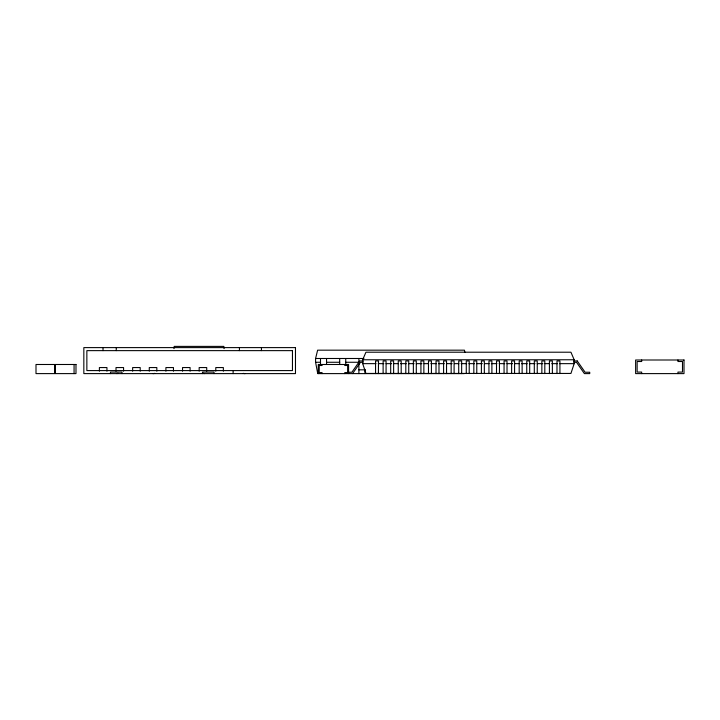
<?xml version="1.0" encoding="UTF-8"?>
<svg xmlns="http://www.w3.org/2000/svg" width="720" height="720" viewBox="0 0 720 720"><rect width="100%" height="100%" fill="white"/><g stroke="black" fill="none" stroke-linecap="round" stroke-linejoin="round"><path stroke-width="1.08" d="M173.979 348.615L174.195 346.392L223.857 346.392L224.082 348.615M464.301 373.608L317.736 373.608L315.585 362.268L315.585 358.488L317.628 350.172L464.418 350.172L464.931 352.251M574.173 363.645L570.942 373.437L365.931 373.437L362.7 363.645L362.7 359.766L365.931 352.215L570.942 352.215L574.173 359.766L574.173 363.645L559.62 363.645M352.584 373.608L360.441 362.313L363.015 362.313L363.015 360.954L359.73 360.954L351.873 372.249L348.165 372.249M315.585 358.488L363.933 358.488M362.7 359.766L574.173 359.766M315.585 362.268L320.499 362.268M326.547 362.268L339.696 362.268M345.744 362.268L359.118 362.268M362.7 363.645L376.011 363.645M378.252 363.645L383.85 363.645M386.082 363.645L391.68 363.645M393.921 363.645L398.403 363.645M400.644 363.645L406.242 363.645M408.474 363.645L414.072 363.645M416.313 363.645L421.911 363.645M424.152 363.645L428.634 363.645M430.866 363.645L436.464 363.645M438.705 363.645L444.303 363.645M446.544 363.645L452.142 363.645M454.383 363.645L458.856 363.645M461.097 363.645L466.695 363.645M468.936 363.645L474.534 363.645M476.775 363.645L482.373 363.645M484.614 363.645L489.087 363.645M491.328 363.645L496.926 363.645M499.167 363.645L504.765 363.645M507.006 363.645L512.604 363.645M514.836 363.645L519.318 363.645M521.559 363.645L527.157 363.645M529.398 363.645L534.987 363.645M537.228 363.645L542.826 363.645M545.067 363.645L549.549 363.645M551.781 363.645L557.379 363.645M358.893 369.828L364.941 369.828M677.952 360L677.952 361.512L682.488 361.512L682.488 372.096L677.952 372.096L677.952 373.608M641.673 360L641.673 361.512L637.137 361.512L637.137 372.096L641.673 372.096L641.673 373.608M559.926 373.608L559.926 360.954L556.974 360.954L556.974 373.608M552.366 373.608L552.366 360.954L549.414 360.954L549.414 373.608M544.806 373.608L544.806 360.954L541.854 360.954L541.854 373.608M537.246 373.608L537.246 360.954L534.303 360.954L534.303 373.608M529.686 373.608L529.686 360.954L526.743 360.954L526.743 373.608M522.126 373.608L522.126 360.954L519.183 360.954L519.183 373.608M514.575 373.608L514.575 360.954L511.623 360.954L511.623 373.608M507.015 373.608L507.015 360.954L504.063 360.954L504.063 373.608M499.455 373.608L499.455 360.954L496.503 360.954L496.503 373.608M491.895 373.608L491.895 360.954L488.943 360.954L488.943 373.608M484.335 373.608L484.335 360.954L481.392 360.954L481.392 373.608M476.775 373.608L476.775 360.954L473.832 360.954L473.832 373.608M469.215 373.608L469.215 360.954L466.272 360.954L466.272 373.608M461.655 373.608L461.655 360.954L458.712 360.954L458.712 373.608M454.104 373.608L454.104 360.954L451.152 360.954L451.152 373.608M446.544 373.608L446.544 360.954L443.592 360.954L443.592 373.608M438.984 373.608L438.984 360.954L436.032 360.954L435.996 373.608M431.424 373.608L431.424 360.954L428.472 360.954L428.472 373.608M423.864 373.608L423.864 360.954L420.921 360.954L420.921 373.608M416.304 373.608L416.304 360.954L413.361 360.954L413.361 373.608M408.744 373.608L408.744 360.954L405.801 360.954L405.801 373.608M401.193 373.608L401.193 360.954L398.241 360.954L398.241 373.608M393.633 373.608L393.633 360.954L390.681 360.954L390.681 373.608M386.073 373.608L386.073 360.954L383.121 360.954L383.121 373.608M378.396 373.608L378.513 360.954L375.561 360.954L375.561 373.608M364.941 369.333L364.941 373.608M358.893 358.488L358.893 373.608M348.57 373.608L348.57 364.491L318.276 364.491L318.276 373.608M345.744 358.488L345.744 364.32M344.781 364.491L344.781 365.499L347.625 365.499L347.625 372.591L344.781 372.591L344.781 373.608M339.696 358.488L339.696 364.32M326.547 358.488L326.547 364.32M322.065 364.491L322.065 365.499L319.221 365.499L319.221 372.591L322.065 372.591L322.065 373.608M320.499 358.488L320.499 364.32M261.45 347.607L261.45 350.631M239.436 347.607L239.436 350.631M233.118 370.584L233.118 373.608M223.353 371.187L223.353 367.56L215.793 367.56L215.793 371.187M214.029 373.608L214.029 372.096L202.491 372.096L202.491 373.608M206.721 371.187L206.721 367.56L199.161 367.56L199.161 371.187M190.089 371.187L190.089 367.56L182.529 367.56L182.529 371.187M173.457 371.187L173.457 367.56L165.906 367.56L165.906 371.187M156.834 371.187L156.834 367.56L149.274 367.56L149.274 371.187M140.202 371.187L140.202 367.56L132.642 367.56L132.642 371.187M123.57 371.187L123.57 367.56L116.01 367.56L116.01 371.187M122.013 373.608L122.013 372.096L110.475 372.096L110.475 373.608M116.244 347.607L116.244 350.631M106.947 371.187L106.947 367.56L99.387 367.56L99.387 371.187M103.014 347.607L103.014 350.631M74.07 364.491L74.07 373.608M204.471 373.608A6.552 6.552 0 0 1 203.166 373.257M118.089 373.257A6.552 6.552 0 0 1 116.784 373.608M154.719 373.356A6.255 6.255 0 0 1 152.955 373.608M245.097 373.608A6.255 6.255 0 0 1 243.342 373.356M295.479 347.607L83.835 347.607L83.835 373.608L295.479 373.608L295.479 347.607M292.455 350.631L86.859 350.631L86.859 370.584L292.455 370.584L292.455 350.631M684 360L635.625 360L635.625 373.608L684 373.608L684 360M577.233 360.954L573.957 360.954L573.957 362.313L576.522 362.313L584.388 373.608L589.734 373.608L589.734 372.249L585.099 372.249L577.233 360.954M54.864 364.491L36 364.491L36 373.608L54.864 373.608L54.864 364.491M75.987 364.491L55.197 364.491L55.197 373.608L75.987 373.608L75.987 364.491"/></g></svg>
